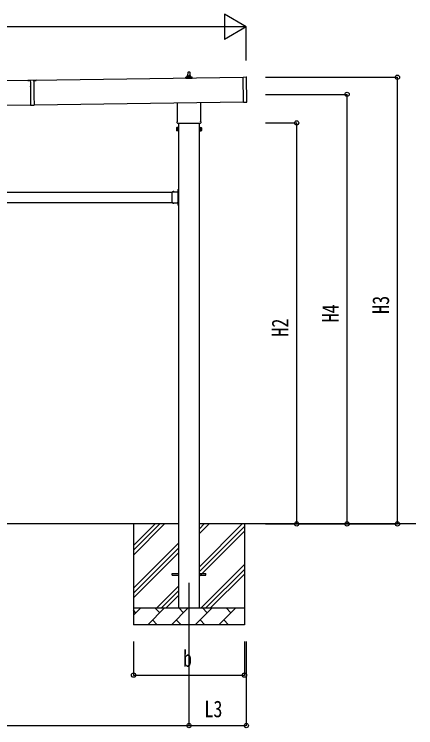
# Model space of a CAD drawing. Units: millimetres, scale not verified. Extents: x -12615 to 12615, y -8910 to 8910.
# Drawn here: x -284 to 2107, y -5409 to -1164 of the extents above; entities that cross this region are included whole.
import ezdxf
from ezdxf.enums import TextEntityAlignment as Align

# ---------------------------------------------------------------- set-up
doc = ezdxf.new("R2010")
doc.units = ezdxf.units.MM
doc.header["$LTSCALE"] = 40
for name, color, linetype in [('0-3_YKK_12', 2, 'Continuous'), ('0-4_YKK_13', 4, 'Continuous'), ('0-5_YKK_A1', 4, 'Continuous'), ('0-6_YKK_D', 6, 'Continuous')]:
    doc.layers.add(name, color=color, linetype=linetype)
doc.styles.add('ＭＳ ゴシック', font='')
doc.styles.get('ＭＳ ゴシック').set_extended_font_data('MS Gothic')

msp = doc.modelspace()

# ---------------------------------------------------------------- linework, layer by layer
at = {"layer": '0-3_YKK_12'}
msp.add_line((756.56, -4546), (756.56, -5046), dxfattribs=at)
at = {"layer": '0-4_YKK_13'}
for p, q in [((750.56, -1531.02), (751.29, -1507.5)), ((752.29, -1506.52), (760.83, -1506.52)), ((761.83, -1507.5), (762.56, -1531.02)), ((-153.72, -1556.4), (-203.72, -1557.11)), ((-203.72, -1557.11), (-203.71, -1557.61)), ((-203.71, -1557.61), (-188.71, -1557.4)), ((-188.72, -1556.9), (-188.54, -1569.3)), ((-188.53, -1570.1), (-188.18, -1594.3)), ((-168.72, -1556.61), (-168.54, -1569.01)), ((-168.71, -1557.11), (-153.71, -1556.9)), ((-168.53, -1569.81), (-168.18, -1594.01)), ((-153.72, -1556.4), (-153.71, -1556.9)), ((738.31, -1546.52), (738.31, -1538.81)), ((774.81, -1546.52), (738.31, -1546.52)), ((738.69, -1538.02), (774.43, -1538.02)), ((739.07, -1537.84), (745.8, -1536.21)), ((746.18, -1536.02), (766.94, -1536.02)), ((746.56, -1535.24), (746.56, -1531.02)), ((747.56, -1531.02), (765.56, -1531.02)), ((766.56, -1535.24), (766.56, -1531.02)), ((774.05, -1537.84), (767.32, -1536.21)), ((774.81, -1546.52), (774.81, -1538.81)), ((1078.6, -1537.3), (1097.6, -1537.03)), ((1080.75, -1687.29), (1078.6, -1537.3)), ((1100.73, -1686), (1098.61, -1538.02)), ((-188.17, -1595.1), (-187.77, -1623.29)), ((-168.17, -1594.81), (-167.77, -1623.01)), ((-187.76, -1624.09), (-187.41, -1648.29)), ((-187.4, -1649.09), (-186.61, -1704.18)), ((-167.76, -1623.81), (-167.41, -1648)), ((-167.4, -1648.8), (-166.62, -1703.89)), ((688.26, -1800.51), (688.26, -1689.86)), ((824.86, -1687.91), (824.86, -1800.51)), ((1080.75, -1687.29), (1099.74, -1687.02)), ((-186.61, -1704.18), (-166.62, -1703.9)), ((686.56, -1809.29), (686.56, -1803.79)), ((824.5, -1812.79), (688.62, -1812.79)), ((826.56, -1803.79), (826.56, -1809.29)), ((682.56, -1838.79), (683.32, -1837.47)), ((682.56, -1838.79), (682.56, -1855.79)), ((682.56, -1855.79), (683.32, -1857.1)), ((689.56, -1842.38), (683.32, -1842.38)), ((689.56, -1852.19), (683.32, -1852.19)), ((689.56, -1857.1), (683.32, -1857.1)), ((692.06, -1856.49), (689.56, -1856.49)), ((821.06, -1856.49), (823.56, -1856.49)), ((823.56, -1842.38), (829.8, -1842.38)), ((823.56, -1852.19), (829.8, -1852.19)), ((823.56, -1857.1), (829.8, -1857.1)), ((830.56, -1838.79), (829.8, -1837.47)), ((830.56, -1855.79), (829.8, -1857.1)), ((830.56, -1838.79), (830.56, -1855.79)), ((692.46, -2205.5), (694.06, -2205.5)), ((692.46, -2222.46), (692.46, -2205.5)), ((656.06, -2231.29), (656.06, -2220.9)), ((656.06, -2220.9), (692.46, -2220.9)), ((656.06, -2273.29), (656.06, -2232.71)), ((659.32, -2220.04), (659.32, -2220.2)), ((660.02, -2220.9), (668.09, -2220.9)), ((662.93, -2220.9), (661.61, -2218.24)), ((665.18, -2220.9), (666.51, -2218.24)), ((668.79, -2220.04), (668.79, -2220.2)), ((688.36, -2213), (694.06, -2213)), ((692.06, -2222.5), (689.06, -2222.5)), ((692.46, -2211.87), (689.8, -2210.55)), ((692.46, -2214.13), (689.8, -2215.45)), ((691.6, -2208.27), (691.76, -2208.27)), ((691.6, -2217.74), (691.76, -2217.74)), ((692.06, -2231.29), (692.06, -2224.5)), ((692.06, -2273.29), (692.06, -2232.71)), ((692.46, -2208.97), (692.46, -2217.04)), ((694.06, -2210), (692.46, -2210)), ((692.46, -2211), (694.06, -2211)), ((692.46, -2215), (694.06, -2215)), ((694.06, -2216), (692.46, -2216)), ((656.06, -2285.1), (656.06, -2274.71)), ((656.06, -2285.1), (692.46, -2285.1)), ((659.32, -2285.96), (659.32, -2285.8)), ((660.02, -2285.1), (668.09, -2285.1)), ((662.93, -2285.1), (661.61, -2287.76)), ((665.18, -2285.1), (666.51, -2287.76)), ((668.79, -2285.96), (668.79, -2285.8)), ((689.06, -2283.5), (692.06, -2283.5)), ((692.46, -2291.87), (689.8, -2290.55)), ((691.6, -2288.27), (691.76, -2288.27)), ((692.06, -2281.5), (692.06, -2274.71)), ((692.46, -2300.5), (692.46, -2283.54)), ((692.46, -2288.97), (692.46, -2297.04)), ((692.46, -2291), (694.06, -2291)), ((692.46, -2294.13), (689.8, -2295.45)), ((691.6, -2297.74), (691.76, -2297.74)), ((692.46, -2295), (694.06, -2295)), ((692.46, -2300.5), (694.06, -2300.5)), ((656.56, -4491.5), (694.06, -4491.5)), ((656.56, -4500.5), (656.56, -4491.5)), ((819.06, -4491.5), (856.56, -4491.5)), ((856.56, -4500.5), (856.56, -4491.5)), ((656.56, -4500.5), (694.06, -4500.5)), ((819.06, -4500.5), (856.56, -4500.5))]:
    msp.add_line(p, q, dxfattribs=at)
for points in [[(689.56, -1857.1), (689.56, -1837.47), (683.32, -1837.47)], [(689.56, -1856.49), (689.56, -1838.09), (692.06, -1838.09)], [(823.56, -1856.49), (823.56, -1838.09), (821.06, -1838.09)], [(823.56, -1857.1), (823.56, -1837.47), (829.8, -1837.47)], [(694.06, -2220.5), (694.06, -2214.5), (694.06, -2211.5), (694.06, -2205.5)], [(692.06, -2224.5), (689.06, -2224.5), (689.06, -2220.9)], [(692.06, -2281.5), (689.06, -2281.5), (689.06, -2285.1)], [(694.06, -2300.5), (694.06, -2294.5), (694.06, -2291.5), (694.06, -2285.5)]]:
    msp.add_lwpolyline(points, dxfattribs=at)
for points in [[(692.06, -1857.79), (692.06, -1836.79), (694.06, -1836.79), (694.06, -1857.79)], [(821.06, -1857.79), (821.06, -1836.79), (819.06, -1836.79), (819.06, -1857.79)]]:
    msp.add_lwpolyline(points, close=True, dxfattribs=at)
for centre, radius, start, end in [((750.64, -1531.66), 4.13, 90, 171.17633), ((752.29, -1507.52), 1, 90, 178.60509), ((759.89, -1531.02), 4.83, 133.60282, 180), ((753.23, -1531.02), 4.83, 0, 46.39718), ((760.83, -1507.52), 1, 1.39491, 90), ((762.47, -1531.66), 4.13, 8.82367, 90), ((-188.83, -1569.7), 0.5, 307.68835, 53.94855), ((-168.24, -1569.41), 0.5, 127.68835, 233.94855), ((739.31, -1538.81), 1, 103.62699, 180), ((745.56, -1535.24), 1, 283.62699, 0), ((747.56, -1532.02), 1, 90, 180), ((765.56, -1532.02), 1, 0, 90), ((767.56, -1535.24), 1, 180, 256.37301), ((773.81, -1538.81), 1, 0, 76.37301), ((1097.61, -1538.03), 1, 0.81845, 90.81845), ((-188.48, -1594.7), 0.5, 307.68835, 53.94855), ((-167.88, -1594.41), 0.5, 127.68835, 233.94855), ((-188.06, -1623.7), 0.5, 307.68835, 53.94855), ((-187.71, -1648.69), 0.5, 307.68835, 53.94855), ((-167.46, -1623.4), 0.5, 127.68835, 233.94855), ((-167.11, -1648.4), 0.5, 127.68835, 233.94855), ((1099.73, -1686.02), 1, 270.81845, 0.81845), ((690.56, -1803.79), 4, 125.09963, 180), ((690.56, -1809.29), 4, 180, 194.47751), ((690.56, -1809.29), 4, 194.47751, 241.04498), ((822.56, -1809.29), 4, 298.95502, 345.52249), ((822.56, -1803.79), 4, 0, 54.90037), ((822.56, -1809.29), 4, 345.52249, 0), ((686.9, -1839.93), 4.34, 145.61575, 214.38425), ((686.9, -1854.65), 4.34, 145.61575, 214.38425), ((698.8, -1847.29), 16.24, 162.41205, 197.58795), ((826.21, -1839.93), 4.34, 325.61575, 34.38425), ((814.32, -1847.29), 16.24, 342.41205, 17.58795), ((826.21, -1854.65), 4.34, 325.61575, 34.38425), ((655.36, -2232), 1, 314.427, 45.573), ((660.02, -2220.2), 0.7, 180, 270), ((660.19, -2220.04), 0.862, 129.12355, 180), ((664.06, -2224.8), 7, 90, 129.12355), ((664.06, -2224.8), 7, 50.87645, 90), ((668.09, -2220.2), 0.7, 270, 0), ((667.93, -2220.04), 0.862, 0, 50.87645), ((696.36, -2213), 7, 140.87645, 180), ((696.36, -2213), 7, 180, 219.12355), ((691.6, -2209.13), 0.862, 90, 140.87645), ((691.6, -2216.87), 0.862, 219.12355, 270), ((691.76, -2208.97), 0.7, 0, 90), ((691.76, -2217.04), 0.7, 270, 0), ((692.76, -2232), 1, 134.427, 225.573), ((692.06, -2220.5), 2, 270, 0), ((655.36, -2274), 1, 314.427, 45.573), ((660.02, -2285.8), 0.7, 90, 180), ((660.19, -2285.96), 0.862, 180, 230.87645), ((664.06, -2281.2), 7, 230.87645, 270), ((664.06, -2281.2), 7, 270, 309.12355), ((668.09, -2285.8), 0.7, 0, 90), ((667.93, -2285.96), 0.862, 309.12355, 0), ((696.36, -2293), 7, 140.87645, 180), ((691.6, -2289.13), 0.862, 90, 140.87645), ((692.76, -2274), 1, 134.427, 225.573), ((691.76, -2288.97), 0.7, 0, 90), ((692.06, -2285.5), 2, 0, 90), ((696.36, -2293), 7, 180, 219.12355), ((691.6, -2296.87), 0.862, 219.12355, 270), ((691.76, -2297.04), 0.7, 270, 0)]:
    msp.add_arc(centre, radius, start, end, dxfattribs=at)
at = {"layer": '0-5_YKK_A1'}
for p, q in [((-188.71, -1557.4), (-5575.75, -1634.33)), ((1078.63, -1539.3), (-168.71, -1557.11)), ((-166.64, -1702.07), (1080.7, -1684.26)), ((-5573.68, -1779.32), (-186.64, -1702.36)), ((694.06, -1812.79), (694.06, -4696)), ((819.06, -4696), (819.06, -1812.79)), ((-2142.94, -2223), (656.06, -2223)), ((-2142.94, -2283), (656.06, -2283)), ((689.06, -2283), (693.56, -2283)), ((694.06, -4196), (-2180.94, -4196)), ((426.56, -4196), (426.56, -4796)), ((426.56, -4381.05), (611.61, -4196)), ((426.56, -4352.77), (583.33, -4196)), ((426.56, -4324.48), (555.04, -4196)), ((2107.44, -4196), (819.06, -4196)), ((819.06, -4451.1), (1074.16, -4196)), ((819.06, -4253.11), (876.17, -4196)), ((819.06, -4224.82), (847.88, -4196)), ((1086.56, -4196), (1086.56, -4796)), ((819.06, -4479.38), (1086.56, -4211.88)), ((819.06, -4507.67), (1086.56, -4240.17)), ((426.56, -4579.04), (694.06, -4311.54)), ((426.56, -4607.32), (694.06, -4339.82)), ((426.56, -4635.61), (694.06, -4368.11)), ((828.72, -4696), (1086.56, -4438.16)), ((857, -4696), (1086.56, -4466.44)), ((885.29, -4696), (1086.56, -4494.73)), ((564.16, -4696), (694.06, -4566.1)), ((592.44, -4696), (694.06, -4594.38)), ((620.73, -4696), (694.06, -4622.67)), ((426.56, -4696), (1086.56, -4696)), ((426.56, -4738.89), (469.45, -4696)), ((440.9, -4724.55), (426.56, -4710.21)), ((510.87, -4796), (610.87, -4696)), ((582.32, -4724.55), (553.77, -4696)), ((652.3, -4796), (752.3, -4696)), ((723.74, -4724.55), (695.19, -4696)), ((793.72, -4796), (893.72, -4696)), ((865.16, -4724.55), (836.61, -4696)), ((935.14, -4796), (1035.14, -4696)), ((1006.58, -4724.55), (978.03, -4696)), ((1083.28, -4696), (1086.56, -4692.72)), ((1086.56, -4796), (426.56, -4796)), ((539.43, -4767.45), (567.98, -4796)), ((680.85, -4767.45), (709.4, -4796)), ((822.27, -4767.45), (850.82, -4796)), ((963.69, -4767.45), (992.24, -4796))]:
    msp.add_line(p, q, dxfattribs=at)
msp.add_lwpolyline([(689.06, -2223), (693.56, -2223), (693.56, -2283)], dxfattribs=at)
at = {"layer": '0-6_YKK_D'}
for p, q in [((1098.2, -1238.82), (968.29, -1163.82)), ((968.29, -1163.82), (968.29, -1313.82)), ((948.2, -1238.82), (-5443.24, -1238.82)), ((1098.2, -1238.82), (838.39, -1238.82)), ((1098.2, -1238.82), (968.29, -1313.82)), ((1098.2, -1438.82), (1098.2, -1237.82)), ((1212.17, -1538.82), (1999.2, -1538.82)), ((1998.2, -4196), (1998.2, -1538.82)), ((1213.17, -1640.29), (1699.2, -1640.29)), ((1698.2, -4196), (1698.2, -1640.29)), ((1212.17, -1810.29), (1399.2, -1810.29)), ((1398.2, -4196), (1398.2, -1810.29)), ((1213.17, -4196), (1999.2, -4196)), ((426.56, -4896), (426.56, -5097)), ((756.56, -4896), (756.56, -5397)), ((756.56, -4896), (756.56, -5397)), ((1086.56, -4896), (1086.56, -5097)), ((1098.2, -4896), (1098.2, -5397)), ((426.56, -5096), (1086.56, -5096)), ((-2243.44, -5396), (756.56, -5396)), ((756.56, -5396), (1098.2, -5396))]:
    msp.add_line(p, q, dxfattribs=at)
for centre in [(1998.2, -1538.82), (1698.2, -1640.29), (1398.2, -1810.29), (1398.2, -4196), (1698.2, -4196), (1998.2, -4196), (426.56, -5096), (1086.56, -5096), (756.56, -5396), (756.56, -5396), (1098.2, -5396)]:
    msp.add_circle(centre, 12.75, dxfattribs=at)

# ---------------------------------------------------------------- texts
at = {"layer": '0-6_YKK_D', "style": 'ＭＳ ゴシック', "width": 0.8}
for s, p in [('H3', (1978.2, -2946.61)), ('H4', (1678.2, -2997.34)), ('H2', (1378.2, -3082.34))]:
    msp.add_text(s, height=98.97, rotation=90, dxfattribs=at).set_placement(p, align=Align.BOTTOM_LEFT)
for s, p in [('b', (720.56, -5076)), ('L3', (848.18, -5376))]:
    msp.add_text(s, height=98.97, dxfattribs=at).set_placement(p, align=Align.BOTTOM_LEFT)

doc.saveas('drawing.dxf')
